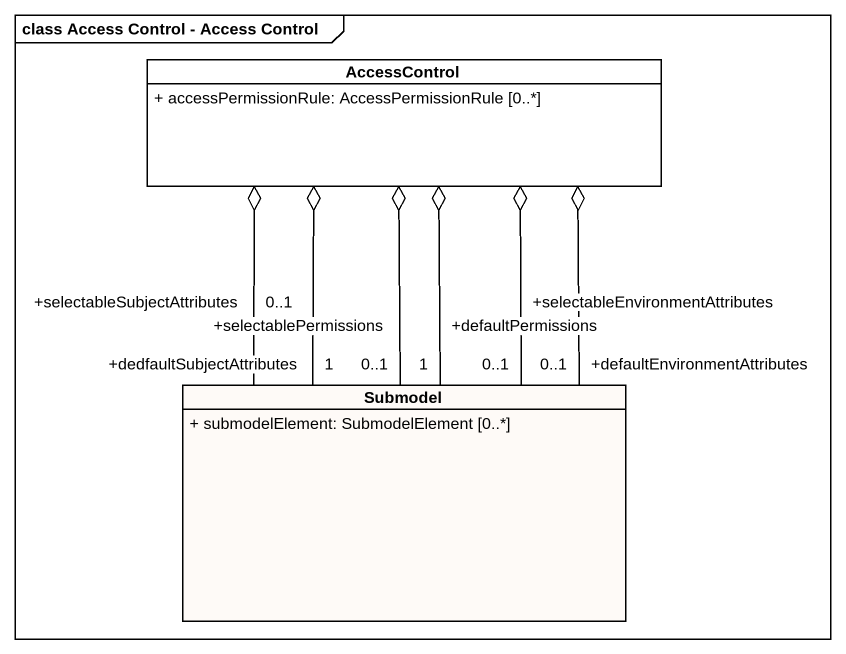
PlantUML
@startuml
mainframe class Access Control - Access Control
hide circle
hide empty members
skinparam classAttributeIconSize 0
class AccessControl {
  + accessPermissionRule: AccessPermissionRule [0..*]
}
class Submodel #FEFAF7 {
  + submodelElement: SubmodelElement [0..*]
}
Submodel "+dedfaultSubjectAttributes\n1" -up-o AccessControl
Submodel "+defaultEnvironmentAttributes\n0..1" -up-o AccessControl
Submodel "+selectablePermissions\n0..1" -up-o AccessControl
Submodel "+defaultPermissions\n1" -up-o AccessControl
Submodel "+selectableEnvironmentAttributes\n0..1" -up-o AccessControl
Submodel "+selectableSubjectAttributes\n0..1" -up-o AccessControl
@enduml
